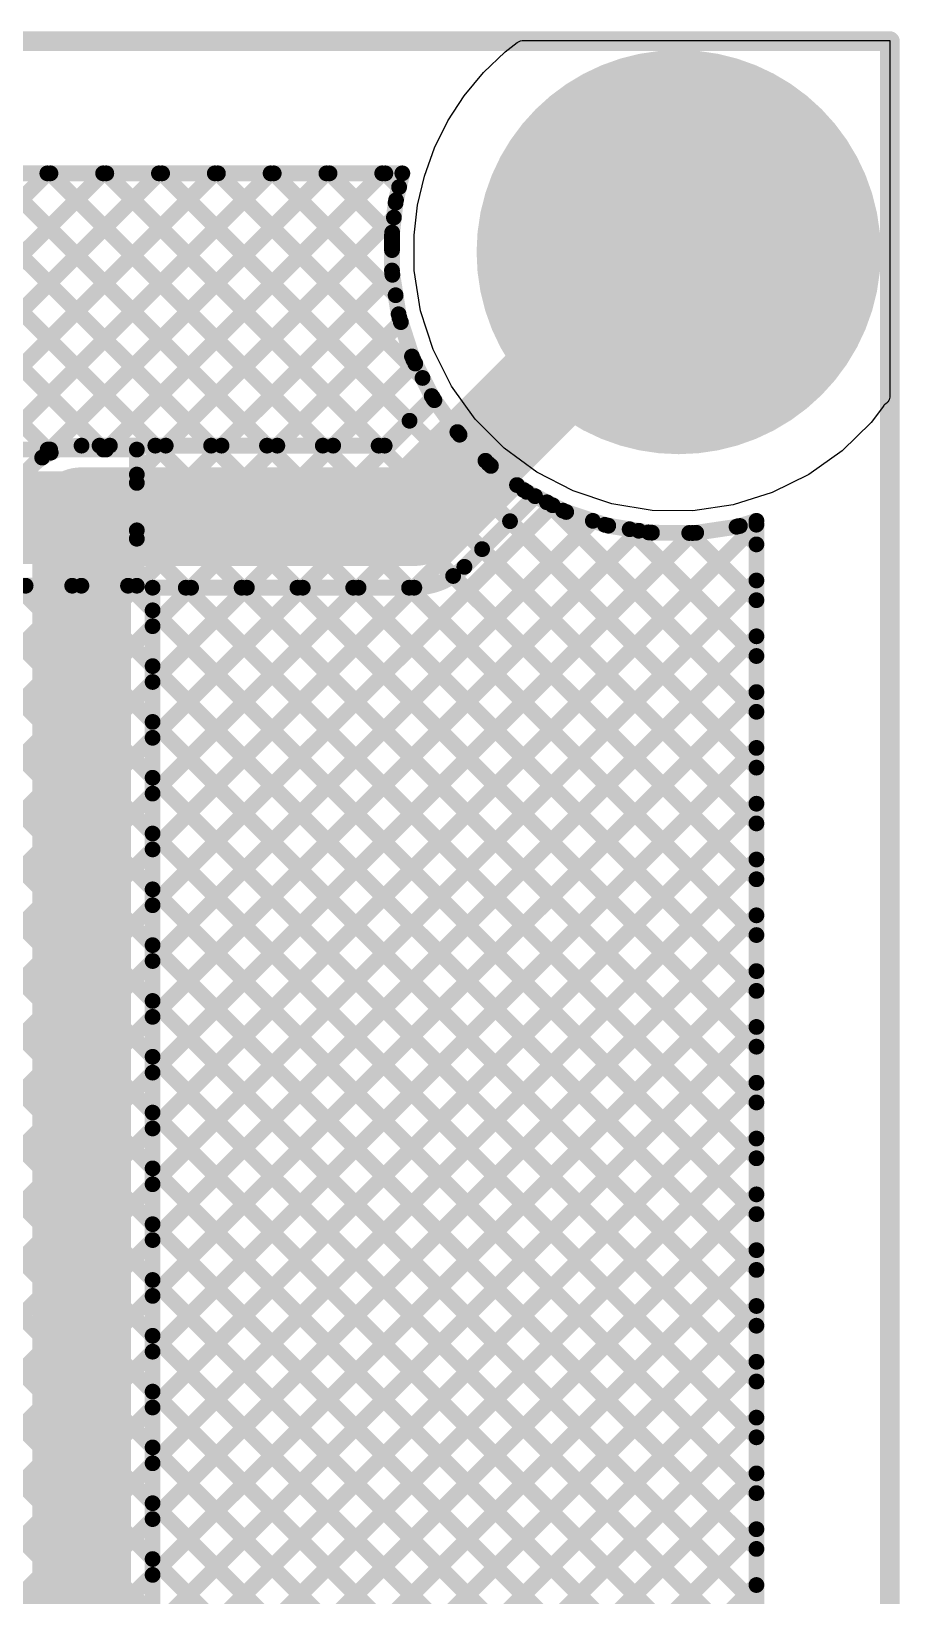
# Model space of a CAD drawing. Header units: millimetres. Extents: x 2.49 to 5.65, y 1.36 to 4.13.
# Drawn here: x 5.21 to 5.65, y 3.337 to 4.13 of the extents above; entities that cross this region are included whole.
import ezdxf

# ---------------------------------------------------------------- set-up
doc = ezdxf.new("R2010")
doc.units = ezdxf.units.MM
doc.header["$MEASUREMENT"] = 0
for name, color, linetype in [('BottomLayer', 5, 'Continuous'), ('BottomSolder', 6, 'Continuous'), ('Mechanical2', 216, 'Continuous'), ('MultiLayer', 9, 'Continuous'), ('PadHoleLayer', 156, 'Continuous'), ('TopLayer', 1, 'Continuous'), ('TopSolder', 216, 'Continuous'), ('ViaHoleLayer', 16, 'Continuous')]:
    doc.layers.add(name, color=color, linetype=linetype)

msp = doc.modelspace()

# ---------------------------------------------------------------- linework, layer by layer
at = {"layer": 'BottomLayer'}
for p, q in [((5.44963, 4.11964), (5.45569, 4.12425)), ((5.45569, 4.12425), (5.45601, 4.1245)), ((5.45601, 4.1245), (5.45673, 4.12488)), ((5.45673, 4.12488), (5.45751, 4.12514)), ((5.45751, 4.12514), (5.45831, 4.12527)), ((5.45831, 4.12527), (5.45872, 4.12527)), ((5.45872, 4.12527), (5.45872, 4.12527)), ((5.45872, 4.12527), (5.64462, 4.12527)), ((5.64462, 4.12527), (5.64462, 4.07542)), ((5.43865, 4.1091), (5.44963, 4.11964)), ((5.42895, 4.09737), (5.43865, 4.1091)), ((5.42067, 4.0846), (5.42895, 4.09737)), ((5.4139, 4.07097), (5.42067, 4.0846)), ((5.64462, 4.07542), (5.64462, 3.94525)), ((5.40875, 4.05664), (5.4139, 4.07097)), ((5.40528, 4.04183), (5.40875, 4.05664)), ((5.40353, 4.0267), (5.40528, 4.04183)), ((5.40353, 4.01909), (5.40353, 4.0267)), ((5.40353, 4.00876), (5.40353, 4.01909)), ((5.40675, 3.98833), (5.40353, 4.00876)), ((5.4131, 3.96866), (5.40675, 3.98833)), ((5.42244, 3.95021), (5.4131, 3.96866)), ((5.43454, 3.93344), (5.42244, 3.95021)), ((5.64181, 3.94067), (5.6417, 3.94048)), ((5.64186, 3.94077), (5.64181, 3.94067)), ((5.64248, 3.94108), (5.64186, 3.94077)), ((5.64351, 3.94202), (5.64248, 3.94108)), ((5.64424, 3.94321), (5.64351, 3.94202)), ((5.64462, 3.94455), (5.64424, 3.94321)), ((5.64462, 3.94525), (5.64462, 3.94455)), ((5.4491, 3.91876), (5.43454, 3.93344)), ((5.6414, 3.94002), (5.63521, 3.93174)), ((5.64146, 3.94011), (5.6414, 3.94002)), ((5.6414, 3.94002), (5.6414, 3.94002)), ((5.64159, 3.94029), (5.64146, 3.94011)), ((5.6417, 3.94048), (5.64159, 3.94029)), ((5.63521, 3.93174), (5.6204, 3.9173)), ((5.46576, 3.90652), (5.4491, 3.91876)), ((5.6204, 3.9173), (5.60353, 3.90535)), ((5.48413, 3.89702), (5.46576, 3.90652)), ((5.60353, 3.90535), (5.585, 3.89617)), ((5.50375, 3.8905), (5.48413, 3.89702)), ((5.585, 3.89617), (5.56528, 3.88998)), ((5.52415, 3.88711), (5.50375, 3.8905)), ((5.54482, 3.88693), (5.52415, 3.88711)), ((5.56528, 3.88998), (5.54482, 3.88693))]:
    msp.add_line(p, q, dxfattribs=at)
for points, const_width in [([(5.48839, 4.01809, 1), (5.58682, 4.01809, 1)], 0.09843), ([(5.5367, 4.09509, 1), (5.54851, 4.09509, 1)], 0.01181), ([(5.48079, 4.07608, 1), (5.4926, 4.07608, 1)], 0.01181), ([(5.58968, 4.06901, 1), (5.60149, 4.06901, 1)], 0.01181), ([(5.21566, 4.058, 1), (5.21966, 4.058, 1)], 0.004), ([(5.21724, 4.058, 1), (5.22124, 4.058, 1)], 0.004), ([(5.24394, 4.058, 1), (5.24794, 4.058, 1)], 0.004), ([(5.24553, 4.058, 1), (5.24953, 4.058, 1)], 0.004), ([(5.27222, 4.058, 1), (5.27622, 4.058, 1)], 0.004), ([(5.27381, 4.058, 1), (5.27781, 4.058, 1)], 0.004), ([(5.30051, 4.058, 1), (5.30451, 4.058, 1)], 0.004), ([(5.3021, 4.058, 1), (5.3061, 4.058, 1)], 0.004), ([(5.32879, 4.058, 1), (5.33279, 4.058, 1)], 0.004), ([(5.33038, 4.058, 1), (5.33438, 4.058, 1)], 0.004), ([(5.35708, 4.058, 1), (5.36108, 4.058, 1)], 0.004), ([(5.35866, 4.058, 1), (5.36266, 4.058, 1)], 0.004), ([(5.38536, 4.058, 1), (5.38936, 4.058, 1)], 0.004), ([(5.38695, 4.058, 1), (5.39095, 4.058, 1)], 0.004), ([(5.39555, 4.058, 1), (5.39955, 4.058, 1)], 0.004), ([(5.39555, 4.058, 1), (5.39955, 4.058, 1)], 0.004), ([(5.39392, 4.05103, 1), (5.39792, 4.05103, 1)], 0.004), ([(5.39214, 4.04311, 1), (5.39614, 4.04311, 1)], 0.004), ([(5.39236, 4.04438, 1), (5.39636, 4.04438, 1)], 0.004), ([(5.39127, 4.03562, 1), (5.39527, 4.03562, 1)], 0.004), ([(5.39031, 4.0267, 1), (5.39431, 4.0267, 1)], 0.004), ([(5.39031, 4.02635, 1), (5.39431, 4.02635, 1)], 0.004), ([(5.39039, 4.02799, 1), (5.39439, 4.02799, 1)], 0.004), ([(5.4547, 4.02309, 1), (5.46651, 4.02309, 1)], 0.01181), ([(5.39031, 4.01909, 1), (5.39431, 4.01909, 1)], 0.004), ([(5.39031, 4.01909, 1), (5.39431, 4.01909, 1)], 0.004), ([(5.6087, 4.01309, 1), (5.62051, 4.01309, 1)], 0.01181), ([(5.39031, 4.00876, 1), (5.39431, 4.00876, 1)], 0.004), ([(5.39045, 4.00701, 1), (5.39445, 4.00701, 1)], 0.004), ([(5.39052, 4.00659, 1), (5.39452, 4.00659, 1)], 0.004), ([(5.39215, 3.99623, 1), (5.39615, 3.99623, 1)], 0.004), ([(5.39367, 3.98659, 1), (5.39767, 3.98659, 1)], 0.004), ([(5.39407, 3.98488, 1), (5.39807, 3.98488, 1)], 0.004), ([(5.39481, 3.9826, 1), (5.39881, 3.9826, 1)], 0.004), ([(5.40043, 3.96521, 1), (5.40443, 3.96521, 1)], 0.004), ([(5.4011, 3.96359, 1), (5.4051, 3.96359, 1)], 0.004), ([(5.4021, 3.9616, 1), (5.4061, 3.9616, 1)], 0.004), ([(5.58261, 3.96011, 1), (5.59442, 3.96011, 1)], 0.01181), ([(5.4058, 3.9543, 1), (5.4098, 3.9543, 1)], 0.004), ([(5.41044, 3.94514, 1), (5.41444, 3.94514, 1)], 0.004), ([(5.5267, 3.94109, 1), (5.53851, 3.94109, 1)], 0.01181), ([(5.41135, 3.94365, 1), (5.41535, 3.94365, 1)], 0.004), ([(5.4118, 3.94302, 1), (5.4158, 3.94302, 1)], 0.004), ([(5.42344, 3.92688, 1), (5.42744, 3.92688, 1)], 0.004), ([(5.4237, 3.92664, 1), (5.4277, 3.92664, 1)], 0.004), ([(5.42457, 3.92554, 1), (5.42857, 3.92554, 1)], 0.004), ([(5.21582, 3.918, 1), (5.21982, 3.918, 1)], 0.004), ([(5.21708, 3.918, 1), (5.22108, 3.918, 1)], 0.004), ([(5.24411, 3.918, 1), (5.24811, 3.918, 1)], 0.004), ([(5.24536, 3.918, 1), (5.24936, 3.918, 1)], 0.004), ([(5.261, 3.918, 1), (5.265, 3.918, 1)], 0.004), ([(5.261, 3.918, 1), (5.265, 3.918, 1)], 0.004), ([(5.261, 3.90535, 1), (5.265, 3.90535, 1)], 0.004), ([(5.43768, 3.91233, 1), (5.44168, 3.91233, 1)], 0.004), ([(5.43913, 3.91086, 1), (5.44313, 3.91086, 1)], 0.004), ([(5.44046, 3.90972, 1), (5.44446, 3.90972, 1)], 0.004), ([(5.261, 3.90111, 1), (5.265, 3.90111, 1)], 0.004), ([(5.45366, 3.90002, 1), (5.45766, 3.90002, 1)], 0.004), ([(5.45712, 3.89748, 1), (5.46112, 3.89748, 1)], 0.004), ([(5.22809, 3.884, 1), (5.23991, 3.884, 1)], 0.01181), ([(5.45861, 3.89656, 1), (5.46261, 3.89656, 1)], 0.004), ([(5.46882, 3.89128, 1), (5.47282, 3.89128, 1)], 0.004), ([(5.47171, 3.88979, 1), (5.47571, 3.88979, 1)], 0.004), ([(5.2315, 3.884, 1), (5.2365, 3.884, 1)], 0.005), ([(5.25331, 3.884, 1), (5.25831, 3.884, 1)], 0.005), ([(5.47698, 3.88706, 1), (5.48098, 3.88706, 1)], 0.004), ([(5.47859, 3.88638, 1), (5.48259, 3.88638, 1)], 0.004), ([(5.49209, 3.88189, 1), (5.49609, 3.88189, 1)], 0.004), ([(5.575, 3.8819, 1), (5.579, 3.8819, 1)], 0.004), ([(5.575, 3.8819, 1), (5.579, 3.8819, 1)], 0.004), ([(5.261, 3.87707, 1), (5.265, 3.87707, 1)], 0.004), ([(5.49821, 3.87986, 1), (5.50221, 3.87986, 1)], 0.004), ([(5.49991, 3.87944, 1), (5.50391, 3.87944, 1)], 0.004), ([(5.51075, 3.87763, 1), (5.51475, 3.87763, 1)], 0.004), ([(5.51536, 3.87687, 1), (5.51936, 3.87687, 1)], 0.004), ([(5.52031, 3.87604, 1), (5.52431, 3.87604, 1)], 0.004), ([(5.52205, 3.87589, 1), (5.52605, 3.87589, 1)], 0.004), ([(5.54093, 3.87573, 1), (5.54493, 3.87573, 1)], 0.004), ([(5.54249, 3.87572, 1), (5.54649, 3.87572, 1)], 0.004), ([(5.54273, 3.87572, 1), (5.54673, 3.87572, 1)], 0.004), ([(5.54448, 3.87584, 1), (5.54848, 3.87584, 1)], 0.004), ([(5.56493, 3.87888, 1), (5.56893, 3.87888, 1)], 0.004), ([(5.56577, 3.87918, 1), (5.56977, 3.87918, 1)], 0.004), ([(5.56663, 3.87928, 1), (5.57063, 3.87928, 1)], 0.004), ([(5.575, 3.87994, 1), (5.579, 3.87994, 1)], 0.004), ([(5.261, 3.87282, 1), (5.265, 3.87282, 1)], 0.004), ([(5.575, 3.86995, 1), (5.579, 3.86995, 1)], 0.004), ([(5.575, 3.85166, 1), (5.579, 3.85166, 1)], 0.004), ([(5.20465, 3.849, 1), (5.20865, 3.849, 1)], 0.004), ([(5.22825, 3.849, 1), (5.23225, 3.849, 1)], 0.004), ([(5.23293, 3.849, 1), (5.23693, 3.849, 1)], 0.004), ([(5.25654, 3.849, 1), (5.26054, 3.849, 1)], 0.004), ([(5.261, 3.849, 1), (5.265, 3.849, 1)], 0.004), ([(5.261, 3.849, 1), (5.265, 3.849, 1)], 0.004), ([(5.575, 3.84166, 1), (5.579, 3.84166, 1)], 0.004), ([(5.575, 3.82337, 1), (5.579, 3.82337, 1)], 0.004), ([(5.575, 3.81338, 1), (5.579, 3.81338, 1)], 0.004), ([(5.575, 3.79509, 1), (5.579, 3.79509, 1)], 0.004), ([(5.575, 3.7851, 1), (5.579, 3.7851, 1)], 0.004), ([(5.575, 3.76681, 1), (5.579, 3.76681, 1)], 0.004), ([(5.575, 3.75681, 1), (5.579, 3.75681, 1)], 0.004), ([(5.575, 3.73852, 1), (5.579, 3.73852, 1)], 0.004), ([(5.575, 3.72853, 1), (5.579, 3.72853, 1)], 0.004), ([(5.575, 3.71024, 1), (5.579, 3.71024, 1)], 0.004), ([(5.575, 3.70024, 1), (5.579, 3.70024, 1)], 0.004), ([(5.575, 3.68195, 1), (5.579, 3.68195, 1)], 0.004), ([(5.575, 3.67196, 1), (5.579, 3.67196, 1)], 0.004), ([(5.575, 3.65367, 1), (5.579, 3.65367, 1)], 0.004), ([(5.575, 3.64367, 1), (5.579, 3.64367, 1)], 0.004), ([(5.575, 3.62538, 1), (5.579, 3.62538, 1)], 0.004), ([(5.575, 3.61539, 1), (5.579, 3.61539, 1)], 0.004), ([(5.575, 3.5971, 1), (5.579, 3.5971, 1)], 0.004), ([(5.575, 3.58711, 1), (5.579, 3.58711, 1)], 0.004), ([(5.575, 3.56882, 1), (5.579, 3.56882, 1)], 0.004), ([(5.575, 3.55882, 1), (5.579, 3.55882, 1)], 0.004), ([(5.575, 3.54053, 1), (5.579, 3.54053, 1)], 0.004), ([(5.575, 3.53054, 1), (5.579, 3.53054, 1)], 0.004), ([(5.575, 3.51225, 1), (5.579, 3.51225, 1)], 0.004), ([(5.575, 3.50225, 1), (5.579, 3.50225, 1)], 0.004), ([(5.575, 3.48396, 1), (5.579, 3.48396, 1)], 0.004), ([(5.575, 3.47397, 1), (5.579, 3.47397, 1)], 0.004), ([(5.575, 3.45568, 1), (5.579, 3.45568, 1)], 0.004), ([(5.575, 3.44568, 1), (5.579, 3.44568, 1)], 0.004), ([(5.575, 3.42739, 1), (5.579, 3.42739, 1)], 0.004), ([(5.575, 3.4174, 1), (5.579, 3.4174, 1)], 0.004), ([(5.575, 3.39911, 1), (5.579, 3.39911, 1)], 0.004), ([(5.575, 3.38912, 1), (5.579, 3.38912, 1)], 0.004), ([(5.575, 3.37083, 1), (5.579, 3.37083, 1)], 0.004), ([(5.575, 3.36083, 1), (5.579, 3.36083, 1)], 0.004), ([(5.575, 3.34254, 1), (5.579, 3.34254, 1)], 0.004)]:
    msp.add_lwpolyline(points, format="xyb", close=True, dxfattribs=dict(at, const_width=const_width))
for points, const_width in [([(5.101, 4.058), (5.39755, 4.058)], 0.008), ([(5.101, 3.94134), (5.21766, 4.058)], 0.008), ([(5.10594, 3.918), (5.24594, 4.058)], 0.008), ([(5.10611, 4.058), (5.24611, 3.918)], 0.008), ([(5.13422, 3.918), (5.27422, 4.058)], 0.008), ([(5.13439, 4.058), (5.577, 3.61539)], 0.008), ([(5.16251, 3.918), (5.30251, 4.058)], 0.008), ([(5.16267, 4.058), (5.577, 3.64367)], 0.008), ([(5.19079, 3.918), (5.33079, 4.058)], 0.008), ([(5.19096, 4.058), (5.577, 3.67196)], 0.008), ([(5.21908, 3.918), (5.35908, 4.058)], 0.008), ([(5.21924, 4.058), (5.577, 3.70024)], 0.008), ([(5.24736, 3.918), (5.38736, 4.058)], 0.008), ([(5.24753, 4.058), (5.577, 3.72853)], 0.008), ([(5.27581, 4.058), (5.577, 3.75681)], 0.008), ([(5.3041, 4.058), (5.4078, 3.9543)], 0.008), ([(5.33238, 4.058), (5.39415, 3.99623)], 0.008), ([(5.36066, 4.058), (5.39231, 4.02635)], 0.008), ([(5.38895, 4.058), (5.39592, 4.05103)], 0.008), ([(5.39436, 4.04438), (5.39755, 4.058)], 0.008), ([(5.39239, 4.02799), (5.39414, 4.04311)], 0.008), ([(5.101, 4.03482), (5.21782, 3.918)], 0.008), ([(5.263, 3.90535), (5.39327, 4.03562)], 0.008), ([(5.39231, 4.01909), (5.39231, 4.0267)], 0.008), ([(5.39231, 4.00876), (5.39231, 4.01909)], 0.008), ([(5.263, 3.87707), (5.39252, 4.00659)], 0.008), ([(5.39245, 4.00701), (5.39567, 3.98659)], 0.008), ([(5.39607, 3.98488), (5.40243, 3.96521)], 0.008), ([(3.82771, 2.4135), (5.39681, 3.9826)], 0.008), ([(3.856, 2.4135), (5.4041, 3.9616)], 0.008), ([(5.4031, 3.96359), (5.41244, 3.94514)], 0.008), ([(3.88428, 2.4135), (5.4138, 3.94302)], 0.008), ([(5.41335, 3.94365), (5.42544, 3.92688)], 0.008), ([(3.91257, 2.4135), (5.4257, 3.92664)], 0.008), ([(5.42657, 3.92554), (5.44113, 3.91086)], 0.008), ([(5.101, 3.918), (5.263, 3.918)], 0.008), ([(5.263, 3.849), (5.263, 3.918)], 0.008), ([(3.94085, 2.4135), (5.43968, 3.91233)], 0.008), ([(5.44246, 3.90972), (5.45912, 3.89748)], 0.008), ([(3.96914, 2.4135), (5.45566, 3.90002)], 0.008), ([(5.263, 3.90111), (5.577, 3.58711)], 0.008), ([(3.99742, 2.4135), (5.47371, 3.88979)], 0.008), ([(5.46061, 3.89656), (5.47898, 3.88706)], 0.008), ([(5.47082, 3.89128), (5.577, 3.7851)], 0.008), ([(4.0257, 2.4135), (5.49409, 3.88189)], 0.008), ([(5.234, 3.884), (5.25581, 3.884)], 0.01), ([(5.48059, 3.88638), (5.50021, 3.87986)], 0.008), ([(5.56863, 3.87928), (5.577, 3.8819)], 0.008), ([(5.577, 3.8819), (5.577, 1.61219)], 0.008), ([(4.05399, 2.4135), (5.51736, 3.87687)], 0.008), ([(4.08227, 2.4135), (5.54449, 3.87572)], 0.008), ([(4.11056, 2.4135), (5.577, 3.87994)], 0.008), ([(5.50191, 3.87944), (5.52231, 3.87604)], 0.008), ([(5.51275, 3.87763), (5.577, 3.81338)], 0.008), ([(5.52405, 3.87589), (5.54473, 3.87572)], 0.008), ([(5.54293, 3.87573), (5.577, 3.84166)], 0.008), ([(5.54648, 3.87584), (5.56693, 3.87888)], 0.008), ([(5.56777, 3.87918), (5.577, 3.86995)], 0.008), ([(5.263, 3.87282), (5.577, 3.55882)], 0.008), ([(4.13884, 2.4135), (5.577, 3.85166)], 0.008), ([(3.77115, 2.4135), (5.20665, 3.849)], 0.008), ([(3.79943, 2.4135), (5.23493, 3.849)], 0.008), ([(5.1, 3.849), (5.263, 3.849)], 0.008), ([(5.11712, 3.849), (5.577, 3.38912)], 0.008), ([(5.1454, 3.849), (5.577, 3.4174)], 0.008), ([(5.17368, 3.849), (5.577, 3.44568)], 0.008), ([(5.20197, 3.849), (5.577, 3.47397)], 0.008), ([(5.23025, 3.849), (5.577, 3.50225)], 0.008), ([(5.25854, 3.849), (5.577, 3.53054)], 0.008), ([(5.1, 3.83783), (5.577, 3.36083)], 0.008), ([(4.16713, 2.4135), (5.577, 3.82337)], 0.008), ([(5.1, 3.80955), (5.577, 3.33255)], 0.008), ([(4.78638, 3.00447), (5.577, 3.79509)], 0.008), ([(4.75285, 3.789), (5.577, 2.96485)], 0.008), ([(4.78114, 3.789), (5.577, 2.99314)], 0.008), ([(4.80942, 3.789), (5.577, 3.02142)], 0.008), ([(4.8377, 3.789), (5.577, 3.0497)], 0.008), ([(4.86599, 3.789), (5.577, 3.07799)], 0.008), ([(4.89427, 3.789), (5.577, 3.10627)], 0.008), ([(4.92256, 3.789), (5.577, 3.13456)], 0.008), ([(4.95084, 3.789), (5.577, 3.16284)], 0.008), ([(4.97913, 3.789), (5.577, 3.19113)], 0.008), ([(5.00741, 3.789), (5.577, 3.21941)], 0.008), ([(5.03569, 3.789), (5.577, 3.24769)], 0.008), ([(5.06398, 3.789), (5.577, 3.27598)], 0.008), ([(5.09226, 3.789), (5.577, 3.30426)], 0.008), ([(4.79581, 2.98561), (5.577, 3.76681)], 0.008), ([(4.84429, 3.00581), (5.577, 3.73852)], 0.008), ([(4.85562, 2.98886), (5.577, 3.71024)], 0.008), ([(4.84999, 2.95495), (5.577, 3.68195)], 0.008), ([(4.84999, 2.92666), (5.577, 3.65367)], 0.008), ([(4.84999, 2.89838), (5.577, 3.62538)], 0.008), ([(4.84999, 2.87009), (5.577, 3.5971)], 0.008), ([(4.84999, 2.84181), (5.577, 3.56882)], 0.008), ([(4.84999, 2.81352), (5.577, 3.54053)], 0.008), ([(4.84999, 2.78524), (5.577, 3.51225)], 0.008), ([(5.21863, 3.1256), (5.577, 3.48396)], 0.008), ([(5.24757, 3.12625), (5.577, 3.45568)], 0.008), ([(5.26948, 3.11987), (5.577, 3.42739)], 0.008), ([(5.28716, 3.10927), (5.577, 3.39911)], 0.008), ([(5.30138, 3.0952), (5.577, 3.37083)], 0.008), ([(5.31278, 3.07832), (5.577, 3.34254)], 0.008)]:
    msp.add_lwpolyline(points, dxfattribs=dict(at, const_width=const_width))
msp.add_solid([(4.561, 3.86), (5.252, 3.86), (4.561, 3.907), (5.252, 3.907)], dxfattribs=at)
at = {"layer": 'BottomSolder', "const_width": 0.10243}
msp.add_lwpolyline([(5.48639, 4.01809, 1), (5.58882, 4.01809, 1)], format="xyb", close=True, dxfattribs=at)
at = {"layer": 'Mechanical2', "const_width": 0.01}
for points in [[(2.495, 4.125), (5.64461, 4.125)], [(5.64461, 1.36909), (5.64461, 4.125)]]:
    msp.add_lwpolyline(points, dxfattribs=at)
at = {"layer": 'Mechanical2', "const_width": 0.005}
msp.add_lwpolyline([(5.64211, 4.125, 1), (5.64711, 4.125, 1)], format="xyb", close=True, dxfattribs=at)
msp.add_lwpolyline([(5.64211, 4.125, 1), (5.64711, 4.125, 1)], format="xyb", close=True, dxfattribs=at)
at = {"layer": 'MultiLayer'}
for points, const_width in [([(5.48839, 4.01809, 1), (5.58682, 4.01809, 1)], 0.09843), ([(5.5367, 4.09509, 1), (5.54851, 4.09509, 1)], 0.01181), ([(5.48079, 4.07608, 1), (5.4926, 4.07608, 1)], 0.01181), ([(5.58968, 4.06901, 1), (5.60149, 4.06901, 1)], 0.01181), ([(5.4547, 4.02309, 1), (5.46651, 4.02309, 1)], 0.01181), ([(5.6087, 4.01309, 1), (5.62051, 4.01309, 1)], 0.01181), ([(5.58261, 3.96011, 1), (5.59442, 3.96011, 1)], 0.01181), ([(5.5267, 3.94109, 1), (5.53851, 3.94109, 1)], 0.01181), ([(5.22809, 3.884, 1), (5.23991, 3.884, 1)], 0.01181)]:
    msp.add_lwpolyline(points, format="xyb", close=True, dxfattribs=dict(at, const_width=const_width))
at = {"layer": 'PadHoleLayer', "const_width": 0.06102}
msp.add_lwpolyline([(5.50709, 4.01809, 1), (5.56812, 4.01809, 1)], format="xyb", close=True, dxfattribs=at)
at = {"layer": 'TopLayer'}
for p, q in [((5.44963, 4.11964), (5.45569, 4.12425)), ((5.45569, 4.12425), (5.45601, 4.1245)), ((5.45601, 4.1245), (5.45673, 4.12488)), ((5.45673, 4.12488), (5.45751, 4.12514)), ((5.45751, 4.12514), (5.45831, 4.12527)), ((5.45831, 4.12527), (5.45872, 4.12527)), ((5.45872, 4.12527), (5.45872, 4.12527)), ((5.45872, 4.12527), (5.64462, 4.12527)), ((5.64462, 4.12527), (5.64462, 4.07543)), ((5.43865, 4.1091), (5.44963, 4.11964)), ((5.42895, 4.09737), (5.43865, 4.1091)), ((5.42067, 4.0846), (5.42895, 4.09737)), ((5.4139, 4.07097), (5.42067, 4.0846)), ((5.64462, 4.07543), (5.64462, 3.94525)), ((5.40875, 4.05664), (5.4139, 4.07097)), ((5.40528, 4.04183), (5.40875, 4.05664)), ((5.40353, 4.0267), (5.40528, 4.04183)), ((5.40353, 4.01909), (5.40353, 4.0267)), ((5.40353, 4.00876), (5.40353, 4.01909)), ((5.40675, 3.98833), (5.40353, 4.00876)), ((5.4131, 3.96866), (5.40675, 3.98833)), ((5.42244, 3.95021), (5.4131, 3.96866)), ((5.43454, 3.93344), (5.42244, 3.95021)), ((5.64181, 3.94067), (5.6417, 3.94048)), ((5.64186, 3.94077), (5.64181, 3.94067)), ((5.64248, 3.94108), (5.64186, 3.94077)), ((5.64351, 3.94202), (5.64248, 3.94108)), ((5.64424, 3.94321), (5.64351, 3.94202)), ((5.64462, 3.94455), (5.64424, 3.94321)), ((5.64462, 3.94525), (5.64462, 3.94455)), ((5.4491, 3.91876), (5.43454, 3.93344)), ((5.6414, 3.94002), (5.63521, 3.93174)), ((5.64146, 3.94011), (5.6414, 3.94002)), ((5.64159, 3.94029), (5.64146, 3.94011)), ((5.6417, 3.94048), (5.64159, 3.94029)), ((5.63521, 3.93174), (5.6204, 3.9173)), ((5.46576, 3.90652), (5.4491, 3.91876)), ((5.6204, 3.9173), (5.60353, 3.90535)), ((5.48413, 3.89702), (5.46576, 3.90652)), ((5.60353, 3.90535), (5.585, 3.89617)), ((5.50375, 3.8905), (5.48413, 3.89702)), ((5.585, 3.89617), (5.56528, 3.88998)), ((5.52415, 3.88711), (5.50375, 3.8905)), ((5.54482, 3.88693), (5.52415, 3.88711)), ((5.56528, 3.88998), (5.54482, 3.88693))]:
    msp.add_line(p, q, dxfattribs=at)
for points, const_width in [([(5.48839, 4.01809, 1), (5.58682, 4.01809, 1)], 0.09843), ([(5.5367, 4.09509, 1), (5.54851, 4.09509, 1)], 0.01181), ([(5.48079, 4.07608, 1), (5.4926, 4.07608, 1)], 0.01181), ([(5.58968, 4.06901, 1), (5.60149, 4.06901, 1)], 0.01181), ([(5.21566, 4.058, 1), (5.21966, 4.058, 1)], 0.004), ([(5.21724, 4.058, 1), (5.22124, 4.058, 1)], 0.004), ([(5.24394, 4.058, 1), (5.24794, 4.058, 1)], 0.004), ([(5.24553, 4.058, 1), (5.24953, 4.058, 1)], 0.004), ([(5.27222, 4.058, 1), (5.27622, 4.058, 1)], 0.004), ([(5.27381, 4.058, 1), (5.27781, 4.058, 1)], 0.004), ([(5.30051, 4.058, 1), (5.30451, 4.058, 1)], 0.004), ([(5.3021, 4.058, 1), (5.3061, 4.058, 1)], 0.004), ([(5.32879, 4.058, 1), (5.33279, 4.058, 1)], 0.004), ([(5.33038, 4.058, 1), (5.33438, 4.058, 1)], 0.004), ([(5.35708, 4.058, 1), (5.36108, 4.058, 1)], 0.004), ([(5.35866, 4.058, 1), (5.36266, 4.058, 1)], 0.004), ([(5.38536, 4.058, 1), (5.38936, 4.058, 1)], 0.004), ([(5.38695, 4.058, 1), (5.39095, 4.058, 1)], 0.004), ([(5.39555, 4.058, 1), (5.39955, 4.058, 1)], 0.004), ([(5.39555, 4.058, 1), (5.39955, 4.058, 1)], 0.004), ([(5.39392, 4.05103, 1), (5.39792, 4.05103, 1)], 0.004), ([(5.39214, 4.04311, 1), (5.39614, 4.04311, 1)], 0.004), ([(5.39236, 4.04438, 1), (5.39636, 4.04438, 1)], 0.004), ([(5.39127, 4.03562, 1), (5.39527, 4.03562, 1)], 0.004), ([(5.52511, 4.01809, 1), (5.55011, 4.01809, 1)], 0.025), ([(5.39031, 4.0267, 1), (5.39431, 4.0267, 1)], 0.004), ([(5.39031, 4.02635, 1), (5.39431, 4.02635, 1)], 0.004), ([(5.39039, 4.02799, 1), (5.39439, 4.02799, 1)], 0.004), ([(5.4547, 4.02309, 1), (5.46651, 4.02309, 1)], 0.01181), ([(5.39031, 4.01909, 1), (5.39431, 4.01909, 1)], 0.004), ([(5.39031, 4.01909, 1), (5.39431, 4.01909, 1)], 0.004), ([(5.6087, 4.01309, 1), (5.62051, 4.01309, 1)], 0.01181), ([(5.39031, 4.00876, 1), (5.39431, 4.00876, 1)], 0.004), ([(5.39045, 4.00701, 1), (5.39445, 4.00701, 1)], 0.004), ([(5.39052, 4.00659, 1), (5.39452, 4.00659, 1)], 0.004), ([(5.39215, 3.99623, 1), (5.39615, 3.99623, 1)], 0.004), ([(5.39367, 3.98659, 1), (5.39767, 3.98659, 1)], 0.004), ([(5.39407, 3.98488, 1), (5.39807, 3.98488, 1)], 0.004), ([(5.39481, 3.9826, 1), (5.39881, 3.9826, 1)], 0.004), ([(5.40043, 3.96521, 1), (5.40443, 3.96521, 1)], 0.004), ([(5.4011, 3.96359, 1), (5.4051, 3.96359, 1)], 0.004), ([(5.4021, 3.9616, 1), (5.4061, 3.9616, 1)], 0.004), ([(5.58261, 3.96011, 1), (5.59442, 3.96011, 1)], 0.01181), ([(5.4058, 3.9543, 1), (5.4098, 3.9543, 1)], 0.004), ([(5.41044, 3.94514, 1), (5.41444, 3.94514, 1)], 0.004), ([(5.5267, 3.94109, 1), (5.53851, 3.94109, 1)], 0.01181), ([(5.411, 3.9444, 1), (5.415, 3.9444, 1)], 0.004), ([(5.39921, 3.93261, 1), (5.40321, 3.93261, 1)], 0.004), ([(5.21303, 3.91395, 1), (5.21703, 3.91395, 1)], 0.004), ([(5.21738, 3.91644, 1), (5.22138, 3.91644, 1)], 0.004), ([(5.233, 3.92, 1), (5.237, 3.92, 1)], 0.004), ([(5.233, 3.92, 1), (5.237, 3.92, 1)], 0.004), ([(5.233, 3.92, 1), (5.237, 3.92, 1)], 0.004), ([(5.24211, 3.92, 1), (5.24611, 3.92, 1)], 0.004), ([(5.24736, 3.92, 1), (5.25136, 3.92, 1)], 0.004), ([(5.27039, 3.92, 1), (5.27439, 3.92, 1)], 0.004), ([(5.27565, 3.92, 1), (5.27965, 3.92, 1)], 0.004), ([(5.29867, 3.92, 1), (5.30267, 3.92, 1)], 0.004), ([(5.30393, 3.92, 1), (5.30793, 3.92, 1)], 0.004), ([(5.32696, 3.92, 1), (5.33096, 3.92, 1)], 0.004), ([(5.33221, 3.92, 1), (5.33621, 3.92, 1)], 0.004), ([(5.35524, 3.92, 1), (5.35924, 3.92, 1)], 0.004), ([(5.3605, 3.92, 1), (5.3645, 3.92, 1)], 0.004), ([(5.38353, 3.92, 1), (5.38753, 3.92, 1)], 0.004), ([(5.3866, 3.92, 1), (5.3906, 3.92, 1)], 0.004), ([(5.3866, 3.92, 1), (5.3906, 3.92, 1)], 0.004), ([(5.2225, 3.884, 1), (5.2475, 3.884, 1)], 0.025), ([(5.2225, 3.884, 1), (5.2475, 3.884, 1)], 0.025), ([(5.39101, 3.884, 1), (5.41601, 3.884, 1)], 0.025), ([(5.39101, 3.884, 1), (5.41601, 3.884, 1)], 0.025), ([(5.22809, 3.884, 1), (5.23991, 3.884, 1)], 0.01181), ([(5.46281, 3.89439, 1), (5.46681, 3.89439, 1)], 0.004), ([(5.46281, 3.89439, 1), (5.46681, 3.89439, 1)], 0.004), ([(5.46882, 3.89128, 1), (5.47282, 3.89128, 1)], 0.004), ([(5.47171, 3.88979, 1), (5.47571, 3.88979, 1)], 0.004), ([(5.45012, 3.88169, 1), (5.45412, 3.88169, 1)], 0.004), ([(5.47698, 3.88706, 1), (5.48098, 3.88706, 1)], 0.004), ([(5.47859, 3.88638, 1), (5.48259, 3.88638, 1)], 0.004), ([(5.49209, 3.88189, 1), (5.49609, 3.88189, 1)], 0.004), ([(5.575, 3.8819, 1), (5.579, 3.8819, 1)], 0.004), ([(5.575, 3.8819, 1), (5.579, 3.8819, 1)], 0.004), ([(5.49821, 3.87986, 1), (5.50221, 3.87986, 1)], 0.004), ([(5.49991, 3.87943, 1), (5.50391, 3.87943, 1)], 0.004), ([(5.51075, 3.87763, 1), (5.51475, 3.87763, 1)], 0.004), ([(5.51536, 3.87687, 1), (5.51936, 3.87687, 1)], 0.004), ([(5.52031, 3.87604, 1), (5.52431, 3.87604, 1)], 0.004), ([(5.52205, 3.87589, 1), (5.52605, 3.87589, 1)], 0.004), ([(5.54093, 3.87573, 1), (5.54493, 3.87573, 1)], 0.004), ([(5.54249, 3.87572, 1), (5.54649, 3.87572, 1)], 0.004), ([(5.54273, 3.87572, 1), (5.54673, 3.87572, 1)], 0.004), ([(5.54448, 3.87584, 1), (5.54848, 3.87584, 1)], 0.004), ([(5.56493, 3.87888, 1), (5.56893, 3.87888, 1)], 0.004), ([(5.56577, 3.87918, 1), (5.56977, 3.87918, 1)], 0.004), ([(5.56663, 3.87928, 1), (5.57063, 3.87928, 1)], 0.004), ([(5.575, 3.87994, 1), (5.579, 3.87994, 1)], 0.004), ([(5.43598, 3.86755, 1), (5.43998, 3.86755, 1)], 0.004), ([(5.575, 3.86995, 1), (5.579, 3.86995, 1)], 0.004), ([(5.42697, 3.85854, 1), (5.43097, 3.85854, 1)], 0.004), ([(5.42701, 3.85859, 1), (5.43102, 3.85859, 1)], 0.004), ([(5.42701, 3.85859, 1), (5.43102, 3.85859, 1)], 0.004), ([(5.42131, 3.85393, 1), (5.42531, 3.85393, 1)], 0.004), ([(5.575, 3.85166, 1), (5.579, 3.85166, 1)], 0.004), ([(5.269, 3.848, 1), (5.273, 3.848, 1)], 0.004), ([(5.269, 3.848, 1), (5.273, 3.848, 1)], 0.004), ([(5.28582, 3.848, 1), (5.28982, 3.848, 1)], 0.004), ([(5.2885, 3.848, 1), (5.2925, 3.848, 1)], 0.004), ([(5.31411, 3.848, 1), (5.31811, 3.848, 1)], 0.004), ([(5.31678, 3.848, 1), (5.32078, 3.848, 1)], 0.004), ([(5.34239, 3.848, 1), (5.34639, 3.848, 1)], 0.004), ([(5.34507, 3.848, 1), (5.34907, 3.848, 1)], 0.004), ([(5.37067, 3.848, 1), (5.37467, 3.848, 1)], 0.004), ([(5.37335, 3.848, 1), (5.37735, 3.848, 1)], 0.004), ([(5.39896, 3.848, 1), (5.40296, 3.848, 1)], 0.004), ([(5.40151, 3.848, 1), (5.40551, 3.848, 1)], 0.004), ([(5.40151, 3.848, 1), (5.40551, 3.848, 1)], 0.004), ([(5.40151, 3.848, 1), (5.40551, 3.848, 1)], 0.004), ([(5.40164, 3.848, 1), (5.40564, 3.848, 1)], 0.004), ([(5.575, 3.84166, 1), (5.579, 3.84166, 1)], 0.004), ([(5.269, 3.83654, 1), (5.273, 3.83654, 1)], 0.004), ([(5.269, 3.8285, 1), (5.273, 3.8285, 1)], 0.004), ([(5.575, 3.82337, 1), (5.579, 3.82337, 1)], 0.004), ([(5.575, 3.81338, 1), (5.579, 3.81338, 1)], 0.004), ([(5.269, 3.80825, 1), (5.273, 3.80825, 1)], 0.004), ([(5.269, 3.80022, 1), (5.273, 3.80022, 1)], 0.004), ([(5.575, 3.79509, 1), (5.579, 3.79509, 1)], 0.004), ([(5.269, 3.77997, 1), (5.273, 3.77997, 1)], 0.004), ([(5.575, 3.7851, 1), (5.579, 3.7851, 1)], 0.004), ([(5.269, 3.77193, 1), (5.273, 3.77193, 1)], 0.004), ([(5.575, 3.76681, 1), (5.579, 3.76681, 1)], 0.004), ([(5.575, 3.75681, 1), (5.579, 3.75681, 1)], 0.004), ([(5.269, 3.75168, 1), (5.273, 3.75168, 1)], 0.004), ([(5.269, 3.74365, 1), (5.273, 3.74365, 1)], 0.004), ([(5.575, 3.73852, 1), (5.579, 3.73852, 1)], 0.004), ([(5.269, 3.7234, 1), (5.273, 3.7234, 1)], 0.004), ([(5.575, 3.72853, 1), (5.579, 3.72853, 1)], 0.004), ([(5.269, 3.71536, 1), (5.273, 3.71536, 1)], 0.004), ([(5.575, 3.71024, 1), (5.579, 3.71024, 1)], 0.004), ([(5.575, 3.70024, 1), (5.579, 3.70024, 1)], 0.004), ([(5.269, 3.69512, 1), (5.273, 3.69512, 1)], 0.004), ([(5.269, 3.68708, 1), (5.273, 3.68708, 1)], 0.004), ([(5.575, 3.68195, 1), (5.579, 3.68195, 1)], 0.004), ([(5.575, 3.67196, 1), (5.579, 3.67196, 1)], 0.004), ([(5.269, 3.66683, 1), (5.273, 3.66683, 1)], 0.004), ([(5.269, 3.6588, 1), (5.273, 3.6588, 1)], 0.004), ([(5.575, 3.65367, 1), (5.579, 3.65367, 1)], 0.004), ([(5.575, 3.64367, 1), (5.579, 3.64367, 1)], 0.004), ([(5.269, 3.63855, 1), (5.273, 3.63855, 1)], 0.004), ([(5.269, 3.63051, 1), (5.273, 3.63051, 1)], 0.004), ([(5.575, 3.62538, 1), (5.579, 3.62538, 1)], 0.004), ([(5.575, 3.61539, 1), (5.579, 3.61539, 1)], 0.004), ([(5.269, 3.61026, 1), (5.273, 3.61026, 1)], 0.004), ([(5.269, 3.60223, 1), (5.273, 3.60223, 1)], 0.004), ([(5.575, 3.5971, 1), (5.579, 3.5971, 1)], 0.004), ([(5.269, 3.58198, 1), (5.273, 3.58198, 1)], 0.004), ([(5.575, 3.58711, 1), (5.579, 3.58711, 1)], 0.004), ([(5.269, 3.57394, 1), (5.273, 3.57394, 1)], 0.004), ([(5.575, 3.56882, 1), (5.579, 3.56882, 1)], 0.004), ([(5.575, 3.55882, 1), (5.579, 3.55882, 1)], 0.004), ([(5.269, 3.55369, 1), (5.273, 3.55369, 1)], 0.004), ([(5.269, 3.54566, 1), (5.273, 3.54566, 1)], 0.004), ([(5.575, 3.54053, 1), (5.579, 3.54053, 1)], 0.004), ([(5.269, 3.52541, 1), (5.273, 3.52541, 1)], 0.004), ([(5.575, 3.53054, 1), (5.579, 3.53054, 1)], 0.004), ([(5.269, 3.51737, 1), (5.273, 3.51737, 1)], 0.004), ([(5.575, 3.51225, 1), (5.579, 3.51225, 1)], 0.004), ([(5.575, 3.50225, 1), (5.579, 3.50225, 1)], 0.004), ([(5.269, 3.49713, 1), (5.273, 3.49713, 1)], 0.004), ([(5.269, 3.48909, 1), (5.273, 3.48909, 1)], 0.004), ([(5.575, 3.48396, 1), (5.579, 3.48396, 1)], 0.004), ([(5.269, 3.46884, 1), (5.273, 3.46884, 1)], 0.004), ([(5.575, 3.47397, 1), (5.579, 3.47397, 1)], 0.004), ([(5.269, 3.46081, 1), (5.273, 3.46081, 1)], 0.004), ([(5.575, 3.45568, 1), (5.579, 3.45568, 1)], 0.004), ([(5.575, 3.44568, 1), (5.579, 3.44568, 1)], 0.004), ([(5.269, 3.44056, 1), (5.273, 3.44056, 1)], 0.004), ([(5.269, 3.43252, 1), (5.273, 3.43252, 1)], 0.004), ([(5.575, 3.42739, 1), (5.579, 3.42739, 1)], 0.004), ([(5.575, 3.4174, 1), (5.579, 3.4174, 1)], 0.004), ([(5.269, 3.41227, 1), (5.273, 3.41227, 1)], 0.004), ([(5.269, 3.40424, 1), (5.273, 3.40424, 1)], 0.004), ([(5.575, 3.39911, 1), (5.579, 3.39911, 1)], 0.004), ([(5.269, 3.38399, 1), (5.273, 3.38399, 1)], 0.004), ([(5.575, 3.38912, 1), (5.579, 3.38912, 1)], 0.004), ([(5.269, 3.37595, 1), (5.273, 3.37595, 1)], 0.004), ([(5.575, 3.37083, 1), (5.579, 3.37083, 1)], 0.004), ([(5.575, 3.36083, 1), (5.579, 3.36083, 1)], 0.004), ([(5.269, 3.3557, 1), (5.273, 3.3557, 1)], 0.004), ([(5.269, 3.34767, 1), (5.273, 3.34767, 1)], 0.004), ([(5.575, 3.34254, 1), (5.579, 3.34254, 1)], 0.004)]:
    msp.add_lwpolyline(points, format="xyb", close=True, dxfattribs=dict(at, const_width=const_width))
for points, const_width in [([(4.52963, 3.3134), (5.27422, 4.058)], 0.008), ([(4.54377, 3.29926), (5.30251, 4.058)], 0.008), ([(4.55791, 3.28512), (5.33079, 4.058)], 0.008), ([(5.10734, 4.058), (5.39755, 4.058)], 0.008), ([(5.10734, 4.05677), (5.24411, 3.92)], 0.008), ([(5.108, 3.94834), (5.21766, 4.058)], 0.008), ([(5.108, 3.92006), (5.24594, 4.058)], 0.008), ([(5.13439, 4.058), (5.27239, 3.92)], 0.008), ([(5.16267, 4.058), (5.30067, 3.92)], 0.008), ([(5.19096, 4.058), (5.32896, 3.92)], 0.008), ([(5.21503, 3.91395), (5.35908, 4.058)], 0.008), ([(5.21924, 4.058), (5.35724, 3.92)], 0.008), ([(5.24753, 4.058), (5.38553, 3.92)], 0.008), ([(5.24936, 3.92), (5.38736, 4.058)], 0.008), ([(5.27581, 4.058), (5.40121, 3.93261)], 0.008), ([(5.3041, 4.058), (5.4078, 3.9543)], 0.008), ([(5.33238, 4.058), (5.39415, 3.99623)], 0.008), ([(5.36066, 4.058), (5.39231, 4.02635)], 0.008), ([(5.38895, 4.058), (5.39592, 4.05103)], 0.008), ([(5.39436, 4.04438), (5.39755, 4.058)], 0.008), ([(5.39239, 4.02799), (5.39414, 4.04311)], 0.008), ([(5.27765, 3.92), (5.39327, 4.03562)], 0.008), ([(5.40351, 3.884), (5.53761, 4.01809)], 0.05), ([(5.10734, 4.02848), (5.21938, 3.91644)], 0.008), ([(5.39231, 4.0267), (5.39231, 4.01909)], 0.008), ([(5.39231, 4.00876), (5.39231, 4.01909)], 0.008), ([(5.30593, 3.92), (5.39252, 4.00659)], 0.008), ([(5.39245, 4.00701), (5.39567, 3.98659)], 0.008), ([(5.39607, 3.98488), (5.40243, 3.96521)], 0.008), ([(5.33421, 3.92), (5.39681, 3.9826)], 0.008), ([(5.3625, 3.92), (5.4041, 3.9616)], 0.008), ([(5.4031, 3.96359), (5.41244, 3.94514)], 0.008), ([(5.3886, 3.92), (5.413, 3.9444)], 0.008), ([(5.235, 3.92), (5.3886, 3.92)], 0.008), ([(5.235, 3.04232), (5.235, 3.884)], 0.05), ([(5.235, 3.884), (5.40351, 3.884)], 0.05), ([(5.271, 3.68708), (5.47371, 3.88979)], 0.008), ([(5.42901, 3.85859), (5.46481, 3.89439)], 0.008), ([(5.46481, 3.89439), (5.47898, 3.88706)], 0.008), ([(5.47082, 3.89128), (5.577, 3.7851)], 0.008), ([(5.271, 3.6588), (5.49409, 3.88189)], 0.008), ([(5.45212, 3.88169), (5.577, 3.75681)], 0.008), ([(5.48059, 3.88638), (5.50021, 3.87986)], 0.008), ([(5.56863, 3.87928), (5.577, 3.8819)], 0.008), ([(5.577, 3.8819), (5.577, 1.61219)], 0.008), ([(5.271, 3.57394), (5.577, 3.87994)], 0.008), ([(5.271, 3.63051), (5.51736, 3.87687)], 0.008), ([(5.271, 3.60223), (5.54449, 3.87572)], 0.008), ([(5.50191, 3.87943), (5.52231, 3.87604)], 0.008), ([(5.51275, 3.87763), (5.577, 3.81338)], 0.008), ([(5.52405, 3.87589), (5.54473, 3.87572)], 0.008), ([(5.54293, 3.87573), (5.577, 3.84166)], 0.008), ([(5.54648, 3.87584), (5.56693, 3.87888)], 0.008), ([(5.56777, 3.87918), (5.577, 3.86995)], 0.008), ([(5.43798, 3.86755), (5.577, 3.72853)], 0.008), ([(5.271, 3.54566), (5.577, 3.85166)], 0.008), ([(5.42331, 3.85393), (5.577, 3.70024)], 0.008), ([(5.271, 3.848), (5.40351, 3.848)], 0.008), ([(5.271, 3.8285), (5.2905, 3.848)], 0.008), ([(5.271, 3.71536), (5.40364, 3.848)], 0.008), ([(5.271, 3.74365), (5.37535, 3.848)], 0.008), ([(5.271, 3.80022), (5.31878, 3.848)], 0.008), ([(5.271, 3.77193), (5.34707, 3.848)], 0.008), ([(5.271, 3.13), (5.271, 3.848)], 0.008), ([(5.28782, 3.848), (5.577, 3.55882)], 0.008), ([(5.31611, 3.848), (5.577, 3.58711)], 0.008), ([(5.34439, 3.848), (5.577, 3.61539)], 0.008), ([(5.37267, 3.848), (5.577, 3.64367)], 0.008), ([(5.40096, 3.848), (5.577, 3.67196)], 0.008), ([(5.271, 3.83654), (5.577, 3.53054)], 0.008), ([(5.271, 3.51737), (5.577, 3.82337)], 0.008), ([(5.271, 3.80825), (5.577, 3.50225)], 0.008), ([(5.271, 3.48909), (5.577, 3.79509)], 0.008), ([(5.271, 3.77997), (5.577, 3.47397)], 0.008), ([(5.271, 3.46081), (5.577, 3.76681)], 0.008), ([(5.271, 3.75168), (5.577, 3.44568)], 0.008), ([(5.271, 3.43252), (5.577, 3.73852)], 0.008), ([(5.271, 3.7234), (5.577, 3.4174)], 0.008), ([(5.271, 3.40424), (5.577, 3.71024)], 0.008), ([(5.271, 3.69512), (5.577, 3.38912)], 0.008), ([(5.271, 3.37595), (5.577, 3.68195)], 0.008), ([(5.271, 3.66683), (5.577, 3.36083)], 0.008), ([(5.271, 3.34767), (5.577, 3.65367)], 0.008), ([(5.271, 3.63855), (5.577, 3.33255)], 0.008), ([(5.271, 3.31938), (5.577, 3.62538)], 0.008), ([(5.271, 3.61026), (5.577, 3.30426)], 0.008), ([(5.271, 3.2911), (5.577, 3.5971)], 0.008), ([(5.271, 3.58198), (5.577, 3.27598)], 0.008), ([(5.271, 3.26282), (5.577, 3.56882)], 0.008), ([(5.271, 3.55369), (5.577, 3.24769)], 0.008), ([(5.271, 3.23453), (5.577, 3.54053)], 0.008), ([(5.271, 3.52541), (5.577, 3.21941)], 0.008), ([(5.271, 3.20625), (5.577, 3.51225)], 0.008), ([(5.271, 3.49713), (5.577, 3.19113)], 0.008), ([(5.271, 3.17796), (5.577, 3.48396)], 0.008), ([(5.271, 3.46884), (5.577, 3.16284)], 0.008), ([(5.271, 3.14968), (5.577, 3.45568)], 0.008), ([(5.271, 3.44056), (5.577, 3.13456)], 0.008), ([(5.27961, 3.13), (5.577, 3.42739)], 0.008), ([(5.271, 3.41227), (5.577, 3.10627)], 0.008), ([(5.296, 3.11811), (5.577, 3.39911)], 0.008), ([(5.271, 3.38399), (5.577, 3.07799)], 0.008), ([(5.30138, 3.0952), (5.577, 3.37083)], 0.008), ([(5.271, 3.3557), (5.577, 3.0497)], 0.008), ([(5.31215, 3.07769), (5.577, 3.34254)], 0.008)]:
    msp.add_lwpolyline(points, dxfattribs=dict(at, const_width=const_width))
at = {"layer": 'TopLayer', "const_width": 0.008}
for points in [[(5.199, 3.884, -0.414214), (5.235, 3.92)], [(5.199, 3.884, -0.414214), (5.235, 3.92)], [(5.42901, 3.85859, -0.199396), (5.40351, 3.848)], [(5.42897, 3.85854, -0.198912), (5.40351, 3.848)]]:
    msp.add_lwpolyline(points, format="xyb", dxfattribs=at)
at = {"layer": 'TopSolder', "const_width": 0.10243}
msp.add_lwpolyline([(5.48639, 4.01809, 1), (5.58882, 4.01809, 1)], format="xyb", close=True, dxfattribs=at)
at = {"layer": 'ViaHoleLayer', "const_width": 0.00591}
for points in [[(5.53965, 4.09509, 1), (5.54556, 4.09509, 1)], [(5.48374, 4.07608, 1), (5.48965, 4.07608, 1)], [(5.59264, 4.06901, 1), (5.59854, 4.06901, 1)], [(5.45765, 4.02309, 1), (5.46356, 4.02309, 1)], [(5.61165, 4.01309, 1), (5.61756, 4.01309, 1)], [(5.58557, 3.96011, 1), (5.59147, 3.96011, 1)], [(5.52965, 3.94109, 1), (5.53556, 3.94109, 1)], [(5.23105, 3.884, 1), (5.23695, 3.884, 1)]]:
    msp.add_lwpolyline(points, format="xyb", close=True, dxfattribs=at)

doc.saveas('drawing.dxf')
